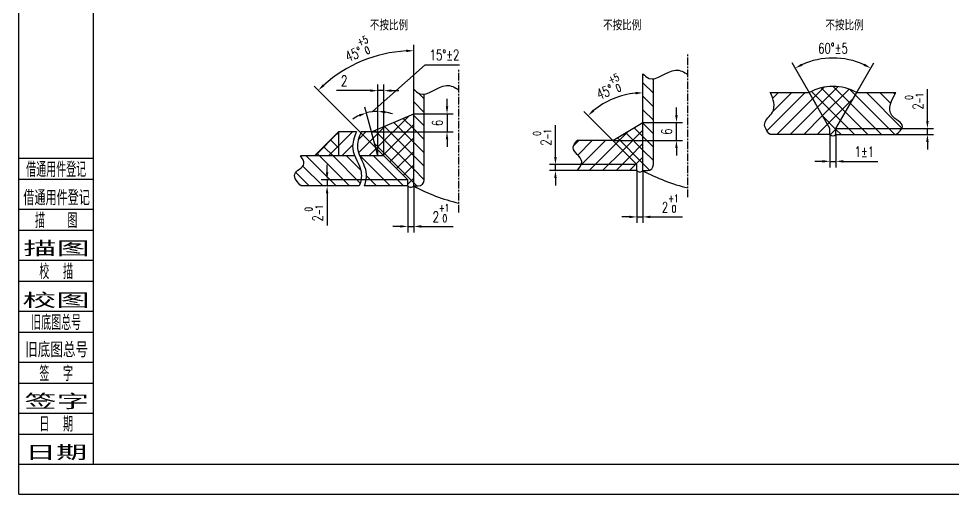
# Model space of a CAD drawing. Header units: millimetres. Extents: x -375 to 12388, y -150 to 8760.
# Drawn here: x -375 to 4302, y -150 to 2228 of the extents above; entities that cross this region are included whole.
import ezdxf
from ezdxf.enums import TextEntityAlignment as Align

# ---------------------------------------------------------------- set-up
doc = ezdxf.new("R2010")
doc.units = ezdxf.units.MM
doc.header["$LTSCALE"] = 30
doc.linetypes.add('CENTER', pattern=[2, 1.25, -0.25, 0.25, -0.25])
doc.layers.get('Defpoints').update_dxf_attribs({"color": 241})
for name, color, linetype in [('1轮廓实线层', 4, 'Continuous'), ('2细线层', 7, 'Continuous'), ('3中心线层', 1, 'CENTER'), ('5剖面线层', 2, 'Continuous'), ('6文字层', 3, 'Continuous'), ('7标注层', 1, 'Continuous'), ('图框层', 4, 'Continuous')]:
    doc.layers.add(name, color=color, linetype=linetype)
doc.styles.add('PC_TEXTSTYLE', font='romans.shx', dxfattribs={"width": 0.7, "bigfont": 'hzfs.shx'})
doc.styles.add('TH_GBDIM', font='romans.shx', dxfattribs={"width": 0.7, "bigfont": 'hzfs.shx'})
doc.dimstyles.new('TH_GBDIM', dxfattribs={"dimscale": 15, "dimtxt": 3.5, "dimasz": 2.5, "dimexe": 2, "dimexo": 0, "dimgap": 1.5, "dimtad": 1, "dimdec": 1, "dimdsep": 46, "dimtxsty": 'TH_GBDIM', "dimcen": 2.5, "dimclrd": 256, "dimclre": 256, "dimclrt": 3, "dimadec": 0, "dimazin": 2, "dimtfac": 0.714286, "dimtdec": 1, "dimtmove": 0, "dimatfit": 3, "dimfxl": 0, "dimtzin": 0, "dimlwd": -1, "dimlwe": -1, "dimarcsym": 0})
pattern_1 = [(45, (-14573.644, -5989.85), (-33.67596, 33.67596), []), (135, (-14573.644, -5989.85), (-33.67596, -33.67596), [])]
pattern_2 = [(135, (-14573.644, -5989.85), (-33.67596, -33.67596), [])]

# ---------------------------------------------------------------- blocks, each defined once
blk = doc.blocks.new('*D52')
at = {"layer": '7标注层'}
for p, q in [((2310.8, 1536.2), (2310.8, 1695.9)), ((2718.7, 1498.7), (2280.8, 1498.7)), ((2310.8, 1468.7), (2310.8, 1498.7)), ((2418.7, 1468.7), (2280.8, 1468.7)), ((2310.8, 1431.2), (2310.8, 1393.7))]:
    blk.add_line(p, q, dxfattribs=at)
for points in [[(2304.5, 1536.2), (2317, 1536.2), (2310.8, 1498.7)], [(2304.5, 1431.2), (2317, 1431.2), (2310.8, 1468.7)]]:
    blk.add_solid(points, dxfattribs=at)
at = {"layer": 'Defpoints', "color": 0}
for p in [(2310.8, 1498.7), (2718.7, 1498.7), (2418.7, 1468.7)]:
    blk.add_point(p, dxfattribs=at)
at = {"layer": '7标注层', "color": 3, "insert": (2244.5, 1634.8), "char_height": 52.5, "attachment_point": 5, "rotation": 90, "style": 'TH_GBDIM'}
blk.add_mtext('2{}{\\H0.7143x;\\S 0^ -1;}', dxfattribs=at)
blk = doc.blocks.new('*D53')
at = {"layer": '7标注层'}
for p, q in [((2718.7, 1468.7), (2718.7, 1207)), ((2748.7, 1468.7), (2748.7, 1207)), ((2681.2, 1237), (2643.7, 1237)), ((2718.7, 1237), (2748.7, 1237)), ((2786.2, 1237), (2945.9, 1237))]:
    blk.add_line(p, q, dxfattribs=at)
for points in [[(2681.2, 1243.3), (2681.2, 1230.8), (2718.7, 1237)], [(2786.2, 1243.3), (2786.2, 1230.8), (2748.7, 1237)]]:
    blk.add_solid(points, dxfattribs=at)
at = {"layer": 'Defpoints', "color": 0}
for p in [(2718.7, 1468.7), (2748.7, 1468.7), (2748.7, 1237)]:
    blk.add_point(p, dxfattribs=at)
at = {"layer": '7标注层', "color": 3, "insert": (2884.8, 1303.3), "char_height": 52.5, "attachment_point": 5, "style": 'TH_GBDIM'}
blk.add_mtext('{2}{}{\\H0.7143x;\\S+1^  0;}', dxfattribs=at)
blk = doc.blocks.new('*D54')
at = {"layer": '7标注层'}
blk.add_line((2598.7, 1618.7), (2452.4, 1764.9), dxfattribs=at)
blk.add_arc((2748.7, 1468.7), 389, 95.5259, 129.4741, dxfattribs=at)
for points in [[(2710.9, 1862.1), (2711.5, 1849.6), (2748.7, 1857.6)], [(2505.6, 1764.3), (2497.2, 1773.5), (2473.6, 1743.7)]]:
    blk.add_solid(points, dxfattribs=at)
at = {"layer": 'Defpoints', "color": 0}
for p in [(2748.7, 1952.8), (2648, 1844.4), (2598.7, 1618.7), (2718.7, 1498.7), (2748.7, 1468.7)]:
    blk.add_point(p, dxfattribs=at)
at = {"layer": '7标注层', "color": 3, "insert": (2574.5, 1889.2), "char_height": 52.5, "attachment_point": 5, "rotation": 22.5, "style": 'TH_GBDIM'}
blk.add_mtext('45°{}{\\H0.7143x;\\S+5^  0;}', dxfattribs=at)
blk = doc.blocks.new('*D55')
at = {"layer": '7标注层'}
for p, q in [((2916.3, 1746.2), (2916.3, 1783.7)), ((2748.7, 1708.7), (2946.3, 1708.7)), ((2916.3, 1618.7), (2916.3, 1708.7)), ((2598.7, 1618.7), (2946.3, 1618.7)), ((2916.3, 1581.2), (2916.3, 1543.7))]:
    blk.add_line(p, q, dxfattribs=at)
for points in [[(2910, 1746.2), (2922.5, 1746.2), (2916.3, 1708.7)], [(2910, 1581.2), (2922.5, 1581.2), (2916.3, 1618.7)]]:
    blk.add_solid(points, dxfattribs=at)
at = {"layer": 'Defpoints', "color": 0}
for p in [(2748.7, 1708.7), (2916.3, 1708.7), (2598.7, 1618.7)]:
    blk.add_point(p, dxfattribs=at)
at = {"layer": '7标注层', "color": 3, "insert": (2867.5, 1663.7), "char_height": 52.5, "attachment_point": 5, "rotation": 90, "style": 'TH_GBDIM'}
blk.add_mtext('6', dxfattribs=at)
blk = doc.blocks.new('*D56')
at = {"layer": '7标注层'}
for p, q in [((1168.2, 1459.6), (1168.2, 1497.1)), ((1571.9, 1422.1), (1138.2, 1422.1)), ((1168.2, 1422.1), (1168.2, 1392.1)), ((1271.9, 1392.1), (1138.2, 1392.1)), ((1168.2, 1354.6), (1168.2, 1194.9))]:
    blk.add_line(p, q, dxfattribs=at)
for points in [[(1161.9, 1459.6), (1174.4, 1459.6), (1168.2, 1422.1)], [(1161.9, 1354.6), (1174.4, 1354.6), (1168.2, 1392.1)]]:
    blk.add_solid(points, dxfattribs=at)
at = {"layer": 'Defpoints', "color": 0}
for p in [(1168.2, 1422.1), (1571.9, 1422.1), (1271.9, 1392.1)]:
    blk.add_point(p, dxfattribs=at)
at = {"layer": '7标注层', "color": 3, "insert": (1101.9, 1256), "char_height": 52.5, "attachment_point": 5, "rotation": 90, "style": 'TH_GBDIM'}
blk.add_mtext('{2}{}{\\H0.7143x;\\S 0^ -1;}', dxfattribs=at)
blk = doc.blocks.new('*D57')
at = {"layer": '7标注层'}
for p, q in [((1571.9, 1392.1), (1571.9, 1159.6)), ((1601.9, 1392.1), (1601.9, 1159.6)), ((1534.4, 1189.6), (1496.9, 1189.6)), ((1571.9, 1189.6), (1601.9, 1189.6)), ((1639.4, 1189.6), (1799.2, 1189.6))]:
    blk.add_line(p, q, dxfattribs=at)
for points in [[(1534.4, 1195.9), (1534.4, 1183.4), (1571.9, 1189.6)], [(1639.4, 1195.9), (1639.4, 1183.4), (1601.9, 1189.6)]]:
    blk.add_solid(points, dxfattribs=at)
at = {"layer": 'Defpoints', "color": 0}
for p in [(1571.9, 1392.1), (1601.9, 1392.1), (1601.9, 1189.6)]:
    blk.add_point(p, dxfattribs=at)
at = {"layer": '7标注层', "color": 3, "insert": (1738.1, 1255.9), "char_height": 52.5, "attachment_point": 5, "style": 'TH_GBDIM'}
blk.add_mtext('2{}{\\H0.7143x;\\S+1^  0;}', dxfattribs=at)
blk = doc.blocks.new('*D58')
at = {"layer": '7标注层'}
for p, q in [((1392.9, 1762.7), (1658.1, 1998)), ((1658.1, 1998), (1831.1, 1998)), ((1389.8, 1662.1), (1356.6, 1786)), ((1421.9, 1551.6), (1421.9, 1794.6))]:
    blk.add_line(p, q, dxfattribs=at)
for start, end in [(114.6689, 124.3379), (90, 105), (70.6621, 80.3311)]:
    blk.add_arc((1421.9, 1542.1), 222.5, start, end, dxfattribs=at)
for points in [[(1327, 1750.2), (1331.2, 1738.4), (1364.3, 1757)], [(1458.8, 1755.2), (1459.8, 1767.7), (1421.9, 1764.6)]]:
    blk.add_solid(points, dxfattribs=at)
at = {"layer": 'Defpoints', "color": 0}
for p in [(1383.3, 1761.2), (1389.8, 1662.1), (1421.9, 1551.6), (1421.9, 1542.1), (1421.9, 1542.1)]:
    blk.add_point(p, dxfattribs=at)
at = {"layer": '7标注层', "color": 3, "insert": (1755.9, 2046.8), "char_height": 52.5, "attachment_point": 5, "style": 'TH_GBDIM'}
blk.add_mtext('15°{}{%%p2}', dxfattribs=at)
blk = doc.blocks.new('*D59')
at = {"layer": '7标注层'}
for p, q in [((1601.9, 1876.3), (1601.9, 2098.2)), ((1451.9, 1542.1), (1102.7, 1891.4))]:
    blk.add_line(p, q, dxfattribs=at)
blk.add_arc((1601.9, 1392.1), 676.1, 93.1784, 131.8216, dxfattribs=at)
for points in [[(1564.3, 2073.4), (1564.6, 2060.9), (1601.9, 2068.2)], [(1155.4, 1891.4), (1146.8, 1900.5), (1123.9, 1870.2)]]:
    blk.add_solid(points, dxfattribs=at)
at = {"layer": 'Defpoints', "color": 0}
for p in [(1426.9, 2045.2), (1601.9, 1876.3), (1451.9, 1542.1), (1571.9, 1422.1), (1601.9, 1392.1)]:
    blk.add_point(p, dxfattribs=at)
at = {"layer": '7标注层', "color": 3, "insert": (1317.9, 2077.9), "char_height": 52.5, "attachment_point": 5, "rotation": 22.5, "style": 'TH_GBDIM'}
blk.add_mtext('45°{}{\\H0.7143x;\\S+5^  0;}', dxfattribs=at)
blk = doc.blocks.new('*D60')
at = {"layer": '7标注层'}
for p, q in [((1768.2, 1789.6), (1768.2, 1827.1)), ((1601.9, 1752.1), (1798.2, 1752.1)), ((1768.2, 1752.1), (1768.2, 1662.1)), ((1389.8, 1662.1), (1798.2, 1662.1)), ((1768.2, 1624.6), (1768.2, 1587.1))]:
    blk.add_line(p, q, dxfattribs=at)
for points in [[(1762, 1789.6), (1774.5, 1789.6), (1768.2, 1752.1)], [(1762, 1624.6), (1774.5, 1624.6), (1768.2, 1662.1)]]:
    blk.add_solid(points, dxfattribs=at)
at = {"layer": 'Defpoints', "color": 0}
for p in [(1601.9, 1752.1), (1389.8, 1662.1), (1768.2, 1662.1)]:
    blk.add_point(p, dxfattribs=at)
at = {"layer": '7标注层', "color": 3, "insert": (1719.5, 1707.1), "char_height": 52.5, "attachment_point": 5, "rotation": 90, "style": 'TH_GBDIM'}
blk.add_mtext('6', dxfattribs=at)
blk = doc.blocks.new('*D61')
at = {"layer": '7标注层'}
for p, q in [((1421.9, 1542.1), (1421.9, 1898.5)), ((1451.9, 1542.1), (1451.9, 1898.5)), ((1384.4, 1868.5), (1216, 1868.5)), ((1451.9, 1868.5), (1421.9, 1868.5)), ((1489.4, 1868.5), (1526.9, 1868.5))]:
    blk.add_line(p, q, dxfattribs=at)
for points in [[(1384.4, 1874.8), (1384.4, 1862.3), (1421.9, 1868.5)], [(1489.4, 1874.8), (1489.4, 1862.3), (1451.9, 1868.5)]]:
    blk.add_solid(points, dxfattribs=at)
at = {"layer": 'Defpoints', "color": 0}
for p in [(1451.9, 1868.5), (1421.9, 1542.1), (1451.9, 1542.1)]:
    blk.add_point(p, dxfattribs=at)
at = {"layer": '7标注层', "color": 3, "insert": (1253.4, 1917.3), "char_height": 52.5, "attachment_point": 5, "style": 'TH_GBDIM'}
blk.add_mtext('{2}{}{}', dxfattribs=at)
blk = doc.blocks.new('*D62')
at = {"layer": '7标注层'}
for p, q in [((4172, 1716.7), (4172, 1876.4)), ((3714.4, 1679.2), (4202, 1679.2)), ((4014.4, 1649.2), (4202, 1649.2)), ((4172, 1649.2), (4172, 1679.2)), ((4172, 1611.7), (4172, 1574.2))]:
    blk.add_line(p, q, dxfattribs=at)
for points in [[(4165.7, 1716.7), (4178.2, 1716.7), (4172, 1679.2)], [(4165.7, 1611.7), (4178.2, 1611.7), (4172, 1649.2)]]:
    blk.add_solid(points, dxfattribs=at)
at = {"layer": 'Defpoints', "color": 0}
for p in [(3714.4, 1679.2), (4014.4, 1649.2), (4172, 1679.2)]:
    blk.add_point(p, dxfattribs=at)
at = {"layer": '7标注层', "color": 3, "insert": (4105.7, 1815.3), "char_height": 52.5, "attachment_point": 5, "rotation": 90, "style": 'TH_GBDIM'}
blk.add_mtext('2{}{\\H0.7143x;\\S 0^ -1;}', dxfattribs=at)
blk = doc.blocks.new('*D63')
at = {"layer": '7标注层'}
for p, q in [((3684.4, 1649.2), (3684.4, 1484.9)), ((3714.4, 1649.2), (3714.4, 1484.9)), ((3646.9, 1514.9), (3609.4, 1514.9)), ((3684.4, 1514.9), (3714.4, 1514.9)), ((3751.9, 1514.9), (3923.6, 1514.9))]:
    blk.add_line(p, q, dxfattribs=at)
for points in [[(3646.9, 1521.1), (3646.9, 1508.6), (3684.4, 1514.9)], [(3751.9, 1521.1), (3751.9, 1508.6), (3714.4, 1514.9)]]:
    blk.add_solid(points, dxfattribs=at)
at = {"layer": 'Defpoints', "color": 0}
for p in [(3684.4, 1649.2), (3714.4, 1649.2), (3714.4, 1514.9)]:
    blk.add_point(p, dxfattribs=at)
at = {"layer": '7标注层', "color": 3, "insert": (3856.5, 1563.6), "char_height": 52.5, "attachment_point": 5, "style": 'TH_GBDIM'}
blk.add_mtext('1{}{%%p1}', dxfattribs=at)
blk = doc.blocks.new('*D64')
at = {"layer": '7标注层'}
for p, q in [((3615.1, 1799.2), (3495.2, 2006.9)), ((3783.7, 1799.2), (3903.6, 2006.9))]:
    blk.add_line(p, q, dxfattribs=at)
blk.add_arc((3699.4, 1653.2), 378.4, 65.6798, 114.3202, dxfattribs=at)
for points in [[(3546.4, 1992.5), (3540.7, 2003.6), (3510.2, 1980.9)], [(3858.1, 2003.6), (3852.4, 1992.5), (3888.6, 1980.9)]]:
    blk.add_solid(points, dxfattribs=at)
at = {"layer": 'Defpoints', "color": 0}
for p in [(3765.1, 2025.9), (3615.1, 1799.2), (3783.7, 1799.2), (3684.4, 1679.2), (3714.4, 1679.2)]:
    blk.add_point(p, dxfattribs=at)
at = {"layer": '7标注层', "color": 3, "insert": (3699.4, 2080.4), "char_height": 52.5, "attachment_point": 5, "style": 'TH_GBDIM'}
blk.add_mtext('60°{}{%%p5}', dxfattribs=at)

msp = doc.modelspace()

# ---------------------------------------------------------------- hatches: boundary and pattern name
at = {"layer": '5剖面线层'}
h = msp.add_hatch(dxfattribs=at)
h.set_pattern_fill('ANSI31,_I', color=256, scale=15, angle=90, style=2)
h.set_pattern_definition([(135, (-12186.04, -5989.85), (-33.67596, -33.67596), [])])
edge = h.paths.add_edge_path()
edge.add_spline(control_points=[(2801.19, 1927.46), (2793.57, 1926.48), (2774.79, 1927.91), (2757.42, 1943.68), (2748.69, 1952.82)], knot_values=[0, 0, 0, 0, 1.6911519, 4.2607262, 4.2607262, 4.2607262, 4.2607262], weights=[1, 1, 1, 1, 1], degree=3, periodic=0)
edge.add_line((2748.69, 1952.82), (2748.69, 1468.67))
edge.add_line((2748.69, 1468.67), (2771.19, 1468.67))
edge.add_arc((2771.19, 1498.67), 30, 270, 360)
edge.add_line((2801.19, 1498.67), (2801.19, 1927.46))
h = msp.add_hatch(dxfattribs=at)
h.set_pattern_fill('ANSI31,_I', color=256, scale=15, angle=90, style=2)
h.set_pattern_definition(pattern_2)
edge = h.paths.add_edge_path()
edge.add_spline(control_points=[(1654.43, 1850.92), (1646.81, 1849.93), (1628.03, 1851.36), (1610.66, 1867.13), (1601.93, 1876.27)], knot_values=[0, 0, 0, 0, 1.6911519, 4.2607262, 4.2607262, 4.2607262, 4.2607262], weights=[1, 1, 1, 1, 1], degree=3, periodic=0)
edge.add_line((1601.93, 1876.27), (1601.93, 1392.12))
edge.add_line((1601.93, 1392.12), (1624.43, 1392.12))
edge.add_arc((1624.43, 1422.12), 30, 270, 360)
edge.add_line((1654.43, 1422.12), (1654.43, 1850.92))
h = msp.add_hatch(dxfattribs=at)
h.set_pattern_fill('ANSI37', color=256, scale=15, style=0)
h.set_pattern_definition([(45, (-11238.607, -7080.57), (-33.67596, 33.67596), []), (135, (-11238.607, -7080.57), (-33.67596, -33.67596), [])])
h.paths.add_polyline_path([(3684.38, 1679.16), (3684.38, 1649.16, 0.4142136), (3714.38, 1649.16), (3714.38, 1679.16), (3818.3, 1859.16, 0.2588843), (3580.45, 1859.16)])
h = msp.add_hatch(dxfattribs=at)
h.set_pattern_fill('ANSI31,_I', color=256, scale=15, style=2)
h.set_pattern_definition([(45, (-11238.607, -7080.57), (-33.67596, 33.67596), [])])
edge = h.paths.add_edge_path()
edge.add_line((3684.38, 1649.16), (3684.38, 1679.16))
edge.add_line((3684.38, 1679.16), (3580.45, 1859.16))
edge.add_line((3580.45, 1859.16), (3385.94, 1859.16))
edge.add_spline(control_points=[(3385.94, 1859.16), (3402.01, 1827.11), (3419.87, 1763.27), (3338.58, 1710.04), (3370.22, 1663.62), (3384.38, 1649.16)], knot_values=[0, 0, 0, 0, 6.7762289, 11.4662505, 15.6264811, 15.6264811, 15.6264811, 15.6264811], weights=[1, 1, 1, 1, 1, 1], degree=3, periodic=0)
edge.add_line((3384.38, 1649.16), (3684.38, 1649.16))
h = msp.add_hatch(dxfattribs=at)
h.set_pattern_fill('ANSI31,_I', color=256, scale=15, angle=90, style=2)
h.set_pattern_definition([(135, (-11238.607, -7080.57), (-33.67596, -33.67596), [])])
edge = h.paths.add_edge_path()
edge.add_spline(control_points=[(4014.38, 1649.16), (4028.65, 1658.95), (4072.89, 1700.24), (3954.17, 1744.37), (3992.91, 1824.75), (4014.56, 1859.16)], knot_values=[0, 0, 0, 0, 3.60458, 8.8682438, 16.9507039, 16.9507039, 16.9507039, 16.9507039], weights=[1, 1, 1, 1, 1, 1], degree=3, periodic=0)
edge.add_line((4014.56, 1859.16), (3818.3, 1859.16))
edge.add_line((3818.3, 1859.16), (3714.38, 1679.16))
edge.add_line((3714.38, 1679.16), (3714.38, 1649.16))
edge.add_line((3714.38, 1649.16), (4014.38, 1649.16))
h = msp.add_hatch(dxfattribs=at)
h.set_pattern_fill('ANSI37,_I', color=256, scale=15, style=2)
h.set_pattern_definition(pattern_1)
h.paths.add_polyline_path([(1601.93, 1752.12), (1389.78, 1662.12), (1421.93, 1542.12), (1451.93, 1542.12), (1571.93, 1422.12), (1571.93, 1392.12, 0.4738042), (1601.93, 1392.12)])
h = msp.add_hatch(dxfattribs=at)
h.set_pattern_fill('ANSI37,_I', color=256, scale=15, style=2)
h.set_pattern_definition([(45, (-12186.04, -5989.85), (-33.67596, 33.67596), []), (135, (-12186.04, -5989.85), (-33.67596, -33.67596), [])])
h.paths.add_polyline_path([(2748.69, 1708.67), (2598.69, 1618.67), (2718.69, 1498.67), (2718.69, 1468.67, 0.4738042), (2748.69, 1468.67)])
h = msp.add_hatch(dxfattribs=at)
h.set_pattern_fill('ANSI37,_I', color=256, scale=15, style=2)
h.set_pattern_definition(pattern_1)
h.paths.add_polyline_path([(1105.83, 1542.12), (1225.83, 1542.12), (1225.83, 1662.12)])
h = msp.add_hatch(dxfattribs=at)
h.set_pattern_fill('ANSI31,_I', color=256, scale=15, style=2)
h.set_pattern_definition([(45, (-14573.644, -5989.85), (-33.67596, 33.67596), [])])
edge = h.paths.add_edge_path()
edge.add_spline(control_points=[(1306.99, 1542.12), (1301.94, 1554.37), (1289.28, 1593.36), (1302.67, 1635.98), (1314.76, 1662.12)], knot_values=[0, 0, 0, 0, 2.6393676, 8.3071474, 8.3071474, 8.3071474, 8.3071474], weights=[1, 1, 1, 1, 1], degree=3, periodic=0)
edge.add_line((1314.76, 1662.12), (1225.83, 1662.12))
edge.add_line((1225.83, 1662.12), (1225.83, 1542.12))
edge.add_line((1225.83, 1542.12), (1306.99, 1542.12))
edge = h.paths.add_edge_path()
edge.add_spline(control_points=[(1339.05, 1662.12), (1326.97, 1635.98), (1313.58, 1593.36), (1326.23, 1554.37), (1331.29, 1542.12)], knot_values=[0, 0, 0, 0, 5.6677798, 8.3071474, 8.3071474, 8.3071474, 8.3071474], weights=[1, 1, 1, 1, 1], degree=3, periodic=0)
edge.add_line((1331.29, 1542.12), (1421.93, 1542.12))
edge.add_line((1421.93, 1542.12), (1389.78, 1662.12))
edge.add_line((1389.78, 1662.12), (1339.05, 1662.12))
h = msp.add_hatch(dxfattribs=at)
h.set_pattern_fill('ANSI31,_I', color=256, scale=15, style=2)
h.set_pattern_definition([(45, (-12186.04, -5989.85), (-33.67596, 33.67596), [])])
edge = h.paths.add_edge_path()
edge.add_spline(control_points=[(2418.69, 1618.67), (2409.82, 1608.95), (2379.37, 1568.99), (2465.74, 1526.06), (2430.34, 1481.02), (2418.69, 1468.67)], knot_values=[0, 0, 0, 0, 2.6897798, 8.303687, 11.7743213, 11.7743213, 11.7743213, 11.7743213], weights=[1, 1, 1, 1, 1, 1], degree=3, periodic=0)
edge.add_line((2418.69, 1468.67), (2718.69, 1468.67))
edge.add_line((2718.69, 1468.67), (2718.69, 1498.67))
edge.add_line((2718.69, 1498.67), (2598.69, 1618.67))
edge.add_line((2598.69, 1618.67), (2418.69, 1618.67))
h = msp.add_hatch(dxfattribs=at)
h.set_pattern_fill('ANSI31,_I', color=256, scale=15, angle=90, style=2)
h.set_pattern_definition(pattern_2)
edge = h.paths.add_edge_path()
edge.add_spline(control_points=[(1034.62, 1542.12), (1043.97, 1530.95), (1071.52, 1489.6), (976.68, 1458.59), (1022.07, 1407.07), (1039.04, 1392.12)], knot_values=[0, 0, 0, 0, 3.0039656, 7.7347133, 12.3974007, 12.3974007, 12.3974007, 12.3974007], weights=[1, 1, 1, 1, 1, 1], degree=3, periodic=0)
edge.add_line((1039.04, 1392.12), (1329.39, 1392.12))
edge.add_spline(control_points=[(1329.39, 1392.12), (1337.15, 1414.48), (1347.33, 1467.6), (1318.2, 1514.95), (1306.99, 1542.12)], knot_values=[8.3071474, 8.3071474, 8.3071474, 8.3071474, 12.9151126, 18.7691655, 18.7691655, 18.7691655, 18.7691655], weights=[1, 1, 1, 1, 1], degree=3, periodic=0)
edge.add_line((1306.99, 1542.12), (1034.62, 1542.12))
edge = h.paths.add_edge_path()
edge.add_spline(control_points=[(1331.29, 1542.12), (1342.5, 1514.95), (1371.63, 1467.6), (1361.45, 1414.48), (1353.69, 1392.12)], knot_values=[8.3071474, 8.3071474, 8.3071474, 8.3071474, 14.1612003, 18.7691655, 18.7691655, 18.7691655, 18.7691655], weights=[1, 1, 1, 1, 1], degree=3, periodic=0)
edge.add_line((1353.69, 1392.12), (1571.93, 1392.12))
edge.add_line((1571.93, 1392.12), (1571.93, 1422.12))
edge.add_line((1571.93, 1422.12), (1451.93, 1542.12))
edge.add_line((1451.93, 1542.12), (1331.29, 1542.12))

# ---------------------------------------------------------------- linework, layer by layer
at = {"layer": '1轮廓实线层'}
for p, q in [((2748.69, 1468.67), (2748.69, 1952.82)), ((2801.19, 1498.67), (2801.19, 1927.46)), ((1601.93, 1392.12), (1601.93, 1876.27)), ((1654.43, 1422.12), (1654.43, 1850.92)), ((3385.94, 1859.16), (3580.45, 1859.16)), ((3684.38, 1679.16), (3580.45, 1859.16)), ((3714.38, 1679.16), (3818.3, 1859.16)), ((3818.3, 1859.16), (4014.56, 1859.16)), ((1389.78, 1662.12), (1601.93, 1752.12)), ((2598.69, 1618.67), (2748.69, 1708.67)), ((1225.83, 1662.12), (1105.83, 1542.12)), ((1225.83, 1662.12), (1225.83, 1542.12)), ((1314.76, 1662.12), (1225.83, 1662.12)), ((1389.78, 1662.12), (1339.05, 1662.12)), ((1421.93, 1542.12), (1389.78, 1662.12)), ((3684.38, 1649.16), (3384.38, 1649.16)), ((3684.38, 1649.16), (3684.38, 1679.16)), ((3714.38, 1649.16), (3714.38, 1679.16)), ((3714.38, 1649.16), (4014.38, 1649.16)), ((2598.69, 1618.67), (2418.69, 1618.67)), ((2718.69, 1498.67), (2598.69, 1618.67)), ((1306.99, 1542.12), (1034.62, 1542.12)), ((1451.93, 1542.12), (1331.29, 1542.12)), ((1571.93, 1422.12), (1451.93, 1542.12)), ((2718.69, 1468.67), (2718.69, 1498.67)), ((2718.69, 1468.67), (2418.69, 1468.67)), ((2748.69, 1468.67), (2771.19, 1468.67)), ((1571.93, 1392.12), (1571.93, 1422.12)), ((1329.39, 1392.12), (1039.04, 1392.12)), ((1571.93, 1392.12), (1353.69, 1392.12)), ((1601.93, 1392.12), (1624.43, 1392.12))]:
    msp.add_line(p, q, dxfattribs=at)
for centre, radius, start, end in [((3699.38, 1644.87), 245.08, 60.97135, 119.02865), ((3699.38, 1664.16), 21.21, 225, 315), ((2771.19, 1498.67), 30, 270, 0), ((2733.69, 1480.94), 19.38, 219.29642, 320.70358), ((3176.19, 2247.59), 888.53, 241.24056, 256.80213), ((1624.43, 1422.12), 30, 270, 0), ((1586.93, 1404.39), 19.38, 219.29642, 320.70358), ((2029.43, 2171.04), 888.53, 241.24056, 256.80213)]:
    msp.add_arc(centre, radius, start, end, dxfattribs=at)
at = {"layer": '2细线层'}
for p, q in [((-375, -150), (-375, 8760)), ((-375, 1530), (0, 1530)), ((-375, 1425), (0, 1425)), ((-375, 1275), (0, 1275)), ((-375, 1170), (0, 1170)), ((-375, 1020), (0, 1020)), ((-375, 915), (0, 915)), ((-375, 765), (0, 765)), ((-375, 660), (0, 660)), ((-375, 510), (0, 510)), ((-375, 405), (0, 405)), ((-375, 255), (0, 255)), ((-375, 150), (0, 150)), ((-375, 0), (0, 0)), ((-375, -150), (12240, -150))]:
    msp.add_line(p, q, dxfattribs=at)
for points, knots in [([(2748.69, 1952.82), (2757.42, 1943.68), (2806.38, 1899.23), (2888.71, 1994.41), (2954.34, 1961.97), (2973.33, 1948.63)], [0, 0, 0, 0, 2.5695743, 12.0068815, 16.4529296, 16.4529296, 16.4529296, 16.4529296]), ([(1601.93, 1876.27), (1610.66, 1867.13), (1659.62, 1822.68), (1741.95, 1917.86), (1807.58, 1885.42), (1826.57, 1872.08)], [0, 0, 0, 0, 2.5695743, 12.0068815, 16.4529296, 16.4529296, 16.4529296, 16.4529296]), ([(3384.38, 1649.16), (3370.22, 1663.62), (3338.58, 1710.04), (3419.87, 1763.27), (3402.01, 1827.11), (3385.94, 1859.16)], [0, 0, 0, 0, 4.1602305, 8.8502522, 15.6264811, 15.6264811, 15.6264811, 15.6264811]), ([(4014.38, 1649.16), (4028.65, 1658.95), (4072.89, 1700.24), (3954.17, 1744.37), (3992.91, 1824.75), (4014.56, 1859.16)], [0, 0, 0, 0, 3.60458, 8.8682438, 16.9507039, 16.9507039, 16.9507039, 16.9507039]), ([(1314.76, 1662.12), (1302.67, 1635.98), (1279.85, 1563.33), (1349.9, 1481), (1337.15, 1414.48), (1329.39, 1392.12)], [0, 0, 0, 0, 5.6677798, 14.1612003, 18.7691655, 18.7691655, 18.7691655, 18.7691655]), ([(1339.05, 1662.12), (1326.97, 1635.98), (1304.15, 1563.33), (1374.2, 1481), (1361.45, 1414.48), (1353.69, 1392.12)], [0, 0, 0, 0, 5.6677798, 14.1612003, 18.7691655, 18.7691655, 18.7691655, 18.7691655]), ([(2418.69, 1468.67), (2430.34, 1481.02), (2465.74, 1526.06), (2379.37, 1568.99), (2409.82, 1608.95), (2418.69, 1618.67)], [0, 0, 0, 0, 3.4706343, 9.0845415, 11.7743213, 11.7743213, 11.7743213, 11.7743213]), ([(1039.04, 1392.12), (1022.07, 1407.07), (976.68, 1458.59), (1071.52, 1489.6), (1043.97, 1530.95), (1034.62, 1542.12)], [0, 0, 0, 0, 4.6626874, 9.3934351, 12.3974007, 12.3974007, 12.3974007, 12.3974007])]:
    msp.add_open_spline(points, degree=3, knots=knots, dxfattribs=at)
at = {"layer": '3中心线层'}
for p, q in [((2973.33, 1336.04), (2973.33, 2052.63)), ((1826.57, 1259.49), (1826.57, 1976.08))]:
    msp.add_line(p, q, dxfattribs=at)
at = {"layer": '图框层'}
for q in [(0, 8610), (12090, 0)]:
    msp.add_line((0, 0), q, dxfattribs=at)

# ---------------------------------------------------------------- texts
at = {"layer": '6文字层', "color": 3, "style": 'PC_TEXTSTYLE'}
for s, width, p in [('借通用件登记', 0.667, (-187.5, 1477.5)), ('描   图', 0.6667, (-187.5, 1222.5)), ('校  描', 0.667, (-187.5, 967.5)), ('旧底图总号', 0.667, (-187.5, 712.5)), ('签  字', 0.667, (-187.5, 457.5)), ('日  期', 0.667, (-187.41, 204))]:
    msp.add_text(s, height=75, dxfattribs=dict(at, width=width)).set_placement(p, align=Align.MIDDLE)
at = {"layer": '6文字层', "linetype": 'Continuous', "lineweight": 25, "char_height": 52.5, "attachment_point": 1, "style": 'PC_TEXTSTYLE'}
for insert in [(1382.26, 2222.2), (2549.18, 2222.2), (3661.89, 2222.2)]:
    msp.add_mtext('不按比例', dxfattribs=dict(at, insert=insert))
at = {"layer": '6文字层', "style": 'PC_TEXTSTYLE'}
for tag, text, width, p, p2 in [('借通用件登记', '借通用件登记', 0.752242, (-351.67, 1295.34), (-18.8, 1295.34)), ('描图', '描图', 2.335908, (-351.67, 1040.4), (-18.8, 1040.4)), ('校图', '校图', 2.367907, (-356.23, 780.9), (-18.8, 780.9)), ('旧底图总号', '旧底图总号', 0.85613, (-342.55, 535.06), (-27.92, 535.06)), ('签字', '签字', 2.320769, (-347.11, 275.56), (-23.36, 275.56)), ('日期', '日期', 2.199062, (-342.55, 20.61), (-32.48, 20.61))]:
    msp.add_attdef(tag, text=text, height=75, dxfattribs=dict(at, width=width)).set_placement(p, p2, align=Align.FIT)

# ---------------------------------------------------------------- dimensions: what is measured, and where the dimension line sits
at = {"layer": '7标注层'}
for base, line1, line2, text, picture, middle in [((1426.95, 2045.16), ((1571.93, 1422.12), (1451.93, 1542.12)), ((1601.93, 1392.12), (1601.93, 1876.27)), '<>{}{\\H0.7143x;\\S+5^  0;}', '*D59', (1317.85, 2077.94)), ((3765.09, 2025.87), ((3684.38, 1679.16), (3615.09, 1799.16)), ((3714.38, 1679.16), (3783.66, 1799.16)), '<>{}{%%p5}', '*D64', (3699.38, 2080.37)), ((2648.02, 1844.38), ((2718.69, 1498.67), (2598.69, 1618.67)), ((2748.69, 1468.67), (2748.69, 1952.82)), '<>{}{\\H0.7143x;\\S+5^  0;}', '*D54', (2574.49, 1889.24))]:
    dim = msp.add_angular_dim_2l(base=base, line1=line1, line2=line2, text=text, dimstyle='TH_GBDIM', override={"dimgap": 1.5, "dimtad": 1, "dimjust": 0, "dimse1": 0, "dimse2": 0, "dimsd1": 0, "dimsd2": 0, "dimadec": 0}, dxfattribs=at)
    dim.commit()
    dim.dimension.update_dxf_attribs({"geometry": picture, "text_midpoint": middle})
dim = msp.add_angular_dim_2l(base=(1383.3, 1761.22), line1=((1421.93, 1542.12), (1421.93, 1551.56)), line2=((1421.93, 1542.12), (1389.78, 1662.12)), text='<>{}{%%p2}', dimstyle='TH_GBDIM', override={"dimtmove": 1}, dxfattribs=at)
dim.commit()
dim.dimension.update_dxf_attribs({"geometry": '*D58', "text_midpoint": (1755.88, 2046.8), "dimtype": 162})
dim = msp.add_linear_dim(base=(1451.93, 1868.52), p1=(1421.93, 1542.12), p2=(1451.93, 1542.12), text='{2}{}{}', dimstyle='TH_GBDIM', override={"dimgap": 1.5, "dimtad": 1, "dimjust": 0, "dimdec": 1, "dimlfac": 1, "dimse1": 0, "dimse2": 0, "dimsd1": 0, "dimsd2": 0}, dxfattribs=at)
dim.commit()
dim.dimension.update_dxf_attribs({"geometry": '*D61', "text_midpoint": (1253.37, 1868.52), "dimtype": 160})
for base, p1, p2, picture, middle in [((4171.95, 1679.16), (4014.38, 1649.16), (3714.38, 1679.16), '*D62', (4105.7, 1815.28)), ((2310.78, 1498.67), (2418.69, 1468.67), (2718.69, 1498.67), '*D52', (2244.53, 1634.79))]:
    dim = msp.add_linear_dim(base=base, p1=p1, p2=p2, angle=90, text='2{}{\\H0.7143x;\\S 0^ -1;}', dimstyle='TH_GBDIM', override={"dimgap": 1.5, "dimtad": 1, "dimjust": 0, "dimdec": 1, "dimlfac": 1, "dimse1": 0, "dimse2": 0, "dimsd1": 0, "dimsd2": 0}, dxfattribs=at)
    dim.commit()
    dim.dimension.update_dxf_attribs({"geometry": picture, "text_midpoint": middle})
for base, p1, p2, picture, middle in [((1768.21, 1662.12), (1601.93, 1752.12), (1389.78, 1662.12), '*D60', (1719.46, 1707.12)), ((2916.26, 1708.67), (2598.69, 1618.67), (2748.69, 1708.67), '*D55', (2867.51, 1663.67))]:
    dim = msp.add_linear_dim(base=base, p1=p1, p2=p2, angle=90, text='6', dimstyle='TH_GBDIM', dxfattribs=at)
    dim.commit()
    dim.dimension.update_dxf_attribs({"geometry": picture, "text_midpoint": middle})
for base, p1, p2, text, picture, middle in [((3714.38, 1514.86), (3684.38, 1649.16), (3714.38, 1649.16), '1{}{%%p1}', '*D63', (3856.5, 1563.61)), ((2748.69, 1237.01), (2718.69, 1468.67), (2748.69, 1468.67), '{2}{}{\\H0.7143x;\\S+1^  0;}', '*D53', (2884.82, 1303.26)), ((1601.93, 1189.65), (1571.93, 1392.12), (1601.93, 1392.12), '2{}{\\H0.7143x;\\S+1^  0;}', '*D57', (1738.06, 1255.9))]:
    dim = msp.add_linear_dim(base=base, p1=p1, p2=p2, text=text, dimstyle='TH_GBDIM', override={"dimgap": 1.5, "dimtad": 1, "dimjust": 0, "dimdec": 1, "dimlfac": 1, "dimse1": 0, "dimse2": 0, "dimsd1": 0, "dimsd2": 0}, dxfattribs=at)
    dim.commit()
    dim.dimension.update_dxf_attribs({"geometry": picture, "text_midpoint": middle})
dim = msp.add_linear_dim(base=(1168.18, 1422.12), p1=(1271.93, 1392.12), p2=(1571.93, 1422.12), angle=90, text='{2}{}{\\H0.7143x;\\S 0^ -1;}', dimstyle='TH_GBDIM', override={"dimgap": 1.5, "dimtad": 1, "dimjust": 0, "dimdec": 1, "dimlfac": 1, "dimse1": 0, "dimse2": 0, "dimsd1": 0, "dimsd2": 0}, dxfattribs=at)
dim.commit()
dim.dimension.update_dxf_attribs({"geometry": '*D56', "text_midpoint": (1168.18, 1255.99), "dimtype": 160})

doc.saveas('drawing.dxf')
